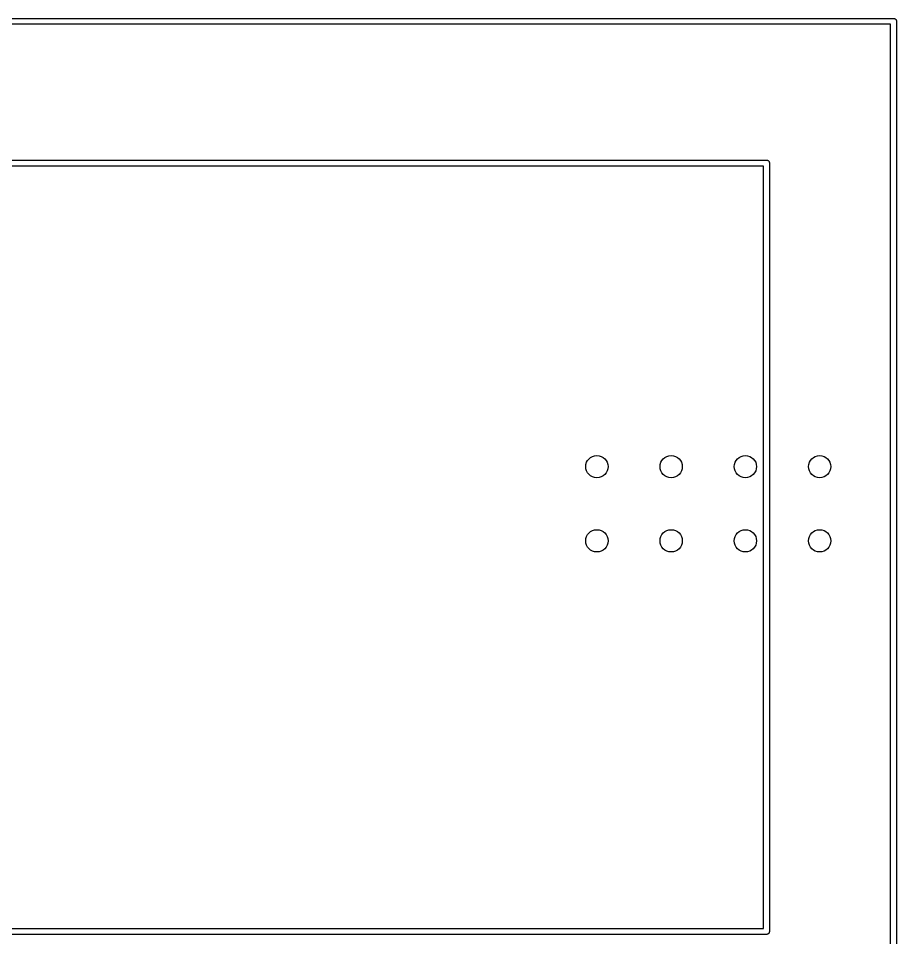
# Model space of a CAD drawing. Extents: x 0 to 102, y -163 to 0.
# Drawn here: x 50.06 to 80.1, y -31.36 to 0.1 of the extents above; entities that cross this region are included whole.
import ezdxf

# ---------------------------------------------------------------- set-up
doc = ezdxf.new("R2010")
doc.units = 0
doc.header["$MEASUREMENT"] = 0
doc.layers.add('BLACK', color=7, linetype='CONTINUOUS')

msp = doc.modelspace()

# ---------------------------------------------------------------- linework, layer by layer
at = {"layer": 'Black'}
for p, q in [((0, 0.1016), (80, 0.1016)), ((80, 0.1016), (80.0088, 0.10006)), ((80.0088, 0.10006), (80.0176, 0.10006)), ((80.0176, 0.10006), (80.026, 0.09702)), ((80.026, 0.09702), (80.0347, 0.09547)), ((80.0347, 0.09547), (80.0424, 0.09103)), ((80.0424, 0.09103), (80.0508, 0.08799)), ((80.0508, 0.08799), (80.0576, 0.08228)), ((80.0576, 0.08228), (80.0653, 0.07783)), ((80.0653, 0.07783), (80.071, 0.07102)), ((80.071, 0.07102), (80.0778, 0.06531)), ((80.0778, 0.06531), (80.0823, 0.05761)), ((80.0823, 0.05761), (80.088, 0.0508)), ((80.088, 0.0508), (80.091, 0.04245)), ((80.091, 0.04245), (80.0955, 0.03475)), ((80.0955, 0.03475), (80.097, 0.02599)), ((80.097, 0.02599), (80.1001, 0.01764)), ((80.1001, 0.01764), (80.1001, 0.00876)), ((80.1001, 0.00876), (80.1016, 0)), ((80.1016, 0), (80.1016, -36)), ((79.8984, -0.1016), (0.1016, -0.1016)), ((79.8984, -35.8984), (79.8984, -0.1016)), ((29.5027, -4.7484), (75.65, -4.7484)), ((75.5484, -4.9516), (29.5027, -4.9516)), ((75.5484, -31.0484), (75.5484, -4.9516)), ((75.65, -4.7484), (75.6588, -4.74994)), ((75.6588, -4.74994), (75.6676, -4.74994)), ((75.6676, -4.74994), (75.676, -4.75298)), ((75.676, -4.75298), (75.6847, -4.75453)), ((75.6847, -4.75453), (75.6924, -4.75897)), ((75.6924, -4.75897), (75.7008, -4.76201)), ((75.7008, -4.76201), (75.7076, -4.76772)), ((75.7076, -4.76772), (75.7153, -4.77217)), ((75.7153, -4.77217), (75.721, -4.77898)), ((75.721, -4.77898), (75.7278, -4.78469)), ((75.7278, -4.78469), (75.7323, -4.79239)), ((75.7323, -4.79239), (75.738, -4.7992)), ((75.738, -4.7992), (75.741, -4.80755)), ((75.741, -4.80755), (75.7455, -4.81525)), ((75.7455, -4.81525), (75.747, -4.82401)), ((75.747, -4.82401), (75.7501, -4.83236)), ((75.7501, -4.83236), (75.7501, -4.84124)), ((75.7501, -4.84124), (75.7516, -4.85)), ((75.7516, -4.85), (75.7516, -31.15)), ((4.4516, -31.0484), (75.5484, -31.0484)), ((75.65, -31.2516), (4.35, -31.2516)), ((75.6588, -31.2501), (75.65, -31.2516)), ((75.6676, -31.2501), (75.6588, -31.2501)), ((75.676, -31.247), (75.6676, -31.2501)), ((75.6847, -31.2455), (75.676, -31.247)), ((75.6924, -31.241), (75.6847, -31.2455)), ((75.7008, -31.238), (75.6924, -31.241)), ((75.7076, -31.2323), (75.7008, -31.238)), ((75.7153, -31.2278), (75.7076, -31.2323)), ((75.721, -31.221), (75.7153, -31.2278)), ((75.7278, -31.2153), (75.721, -31.221)), ((75.7323, -31.2076), (75.7278, -31.2153)), ((75.738, -31.2008), (75.7323, -31.2076)), ((75.741, -31.1924), (75.738, -31.2008)), ((75.7455, -31.1847), (75.741, -31.1924)), ((75.747, -31.176), (75.7455, -31.1847)), ((75.7501, -31.1676), (75.747, -31.176)), ((75.7516, -31.15), (75.7501, -31.1588)), ((75.7501, -31.1588), (75.7501, -31.1676))]:
    msp.add_line(p, q, dxfattribs=at)
for centre in [(69.85, -15.24), (72.39, -15.24), (74.93, -15.24), (77.47, -15.24), (69.85, -17.78), (72.39, -17.78), (74.93, -17.78), (77.47, -17.78)]:
    msp.add_circle(centre, 0.381, dxfattribs=at)

doc.saveas('drawing.dxf')
